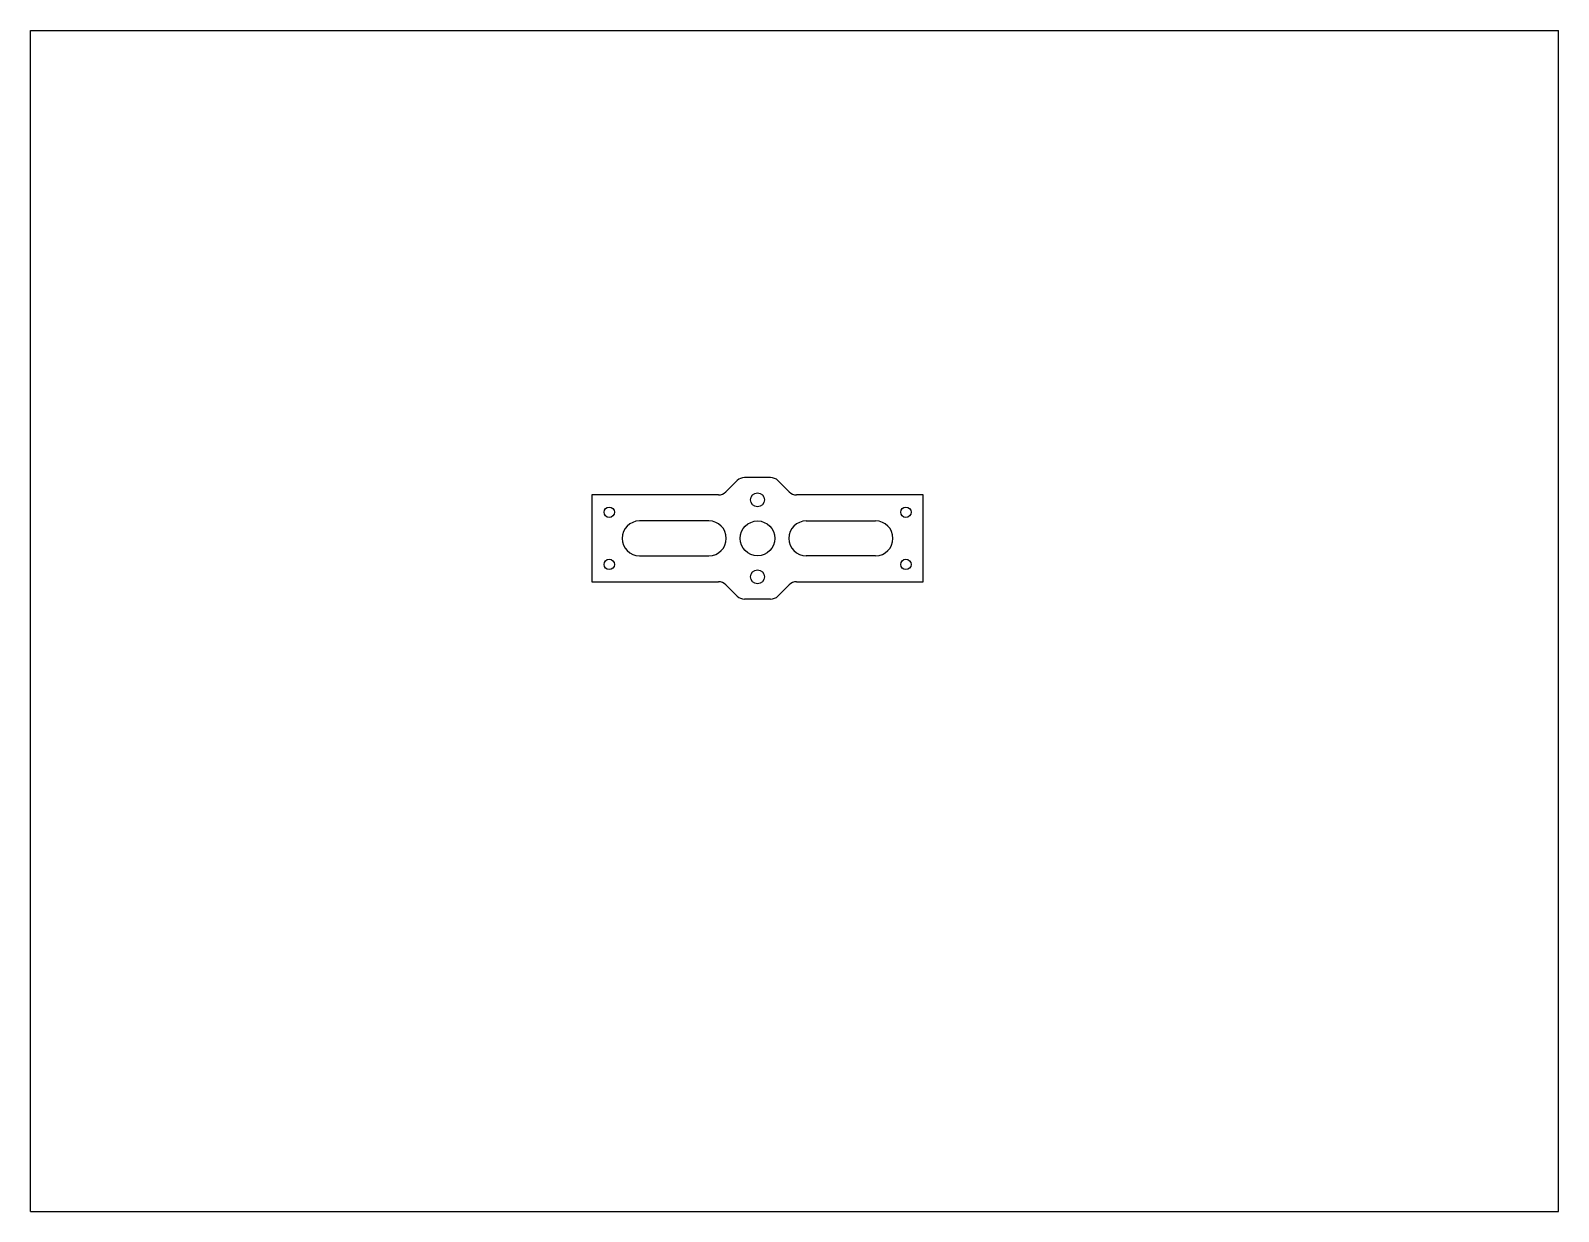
# Model space of a CAD drawing. Header units: inches. Extents: x 0 to 22, y 0 to 17.
import ezdxf

# ---------------------------------------------------------------- set-up
doc = ezdxf.new("R2010")
doc.units = ezdxf.units.IN
doc.header["$LTSCALE"] = 1.21
doc.header["$MEASUREMENT"] = 0
doc.layers.get('0').update_dxf_attribs({"linetype": 'CONTINUOUS'})
doc.layers.add('02___PRT_ALL_AXES', color=7, linetype='CONTINUOUS')

msp = doc.modelspace()

# ---------------------------------------------------------------- linework, layer by layer
at = {"color": 7, "linetype": 'CONTINUOUS'}
for p, q in [((0, 0), (0, 17)), ((0, 17), (22, 17)), ((22, 0), (22, 17)), ((10.656, 10.565), (10.28, 10.565)), ((10.174, 10.522), (10.012, 10.359)), ((10.924, 10.359), (10.762, 10.522)), ((8.082, 10.315), (8.082, 9.065)), ((9.906, 10.315), (8.082, 10.315)), ((12.855, 10.315), (11.03, 10.315)), ((12.855, 9.065), (12.855, 10.315)), ((9.768, 9.94), (8.768, 9.94)), ((11.168, 9.94), (12.168, 9.94)), ((8.768, 9.44), (9.768, 9.44)), ((12.168, 9.44), (11.168, 9.44)), ((8.082, 9.065), (9.906, 9.065)), ((10.174, 8.859), (10.012, 9.022)), ((10.924, 9.022), (10.762, 8.859)), ((11.03, 9.065), (12.855, 9.065)), ((10.656, 8.815), (10.28, 8.815)), ((0, 0), (22, 0))]:
    msp.add_line(p, q, dxfattribs=at)
for centre, radius, start, end in [((10.28, 10.415), 0.15, 90, 135), ((10.656, 10.415), 0.15, 45, 90), ((9.906, 10.465), 0.15, 270, 315), ((11.03, 10.465), 0.15, 225, 270), ((8.768, 9.69), 0.25, 90, 270), ((9.768, 9.69), 0.25, 270, 90), ((11.168, 9.69), 0.25, 90, 270), ((12.168, 9.69), 0.25, 270, 90), ((9.906, 8.915), 0.15, 45, 90), ((11.03, 8.915), 0.15, 90, 135), ((10.28, 8.965), 0.15, 225, 270), ((10.656, 8.965), 0.15, 270, 315)]:
    msp.add_arc(centre, radius, start, end, dxfattribs=at)
at = {"layer": '02___PRT_ALL_AXES', "color": 7, "linetype": 'CONTINUOUS'}
for centre, radius in [((10.468, 10.245), 0.1), ((8.332, 10.065), 0.075), ((12.605, 10.065), 0.075), ((10.468, 9.69), 0.25), ((8.332, 9.315), 0.075), ((12.605, 9.315), 0.075), ((10.468, 9.135), 0.1)]:
    msp.add_circle(centre, radius, dxfattribs=at)

doc.saveas('drawing.dxf')
